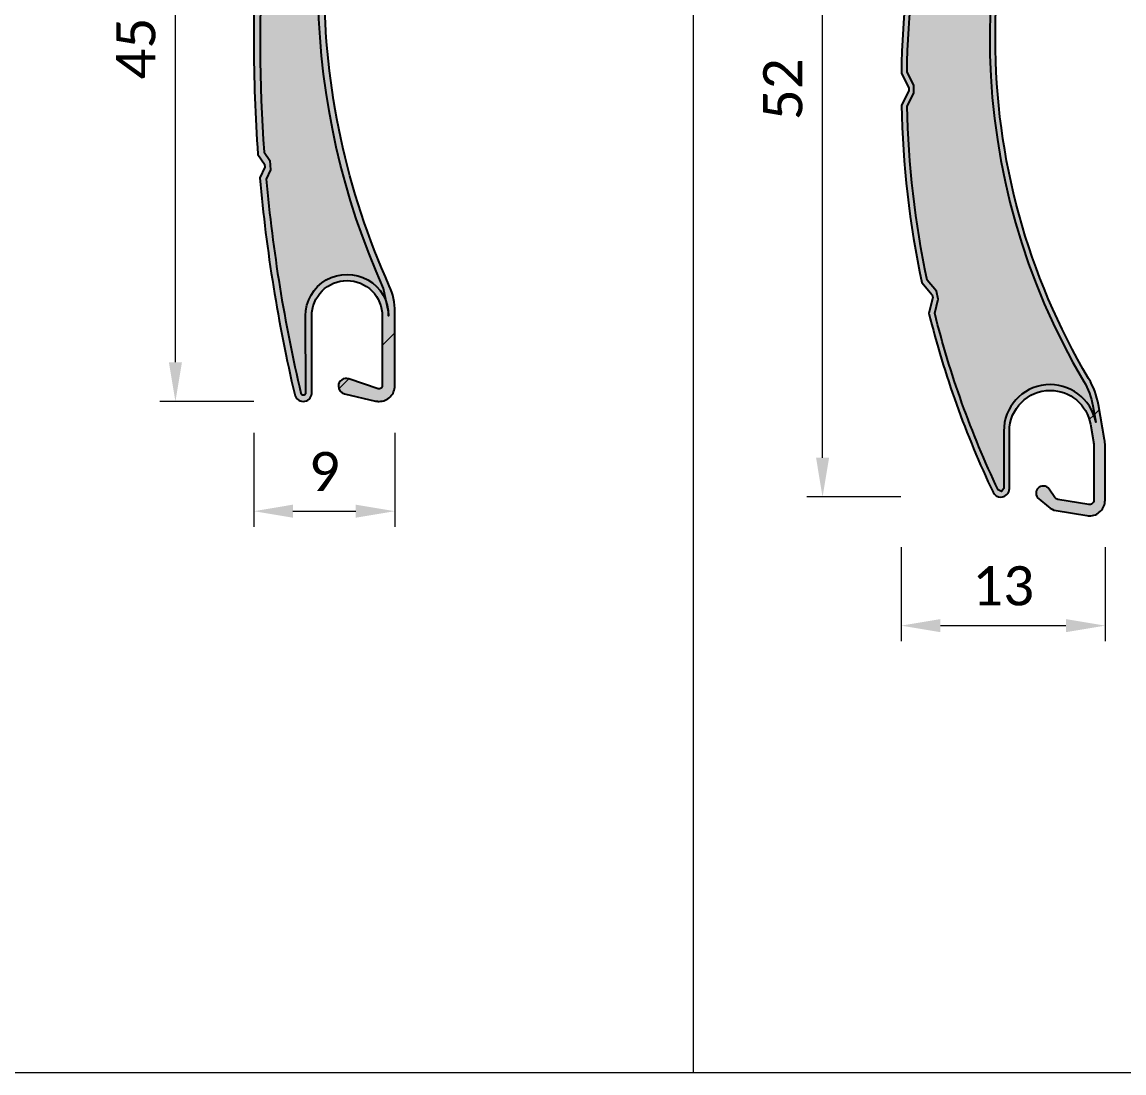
# Model space of a CAD drawing. Header units: millimetres. Extents: x 0 to 7790, y 0 to 17467.
# Drawn here: x 227.2 to 297.5, y 16803.5 to 16870.5 of the extents above; entities that cross this region are included whole.
import ezdxf

# ---------------------------------------------------------------- set-up
doc = ezdxf.new("R2010")
doc.units = ezdxf.units.MM
doc.header["$PDMODE"] = 35
doc.layers.get('0').update_dxf_attribs({"lineweight": 15})
for name, color, linetype, lineweight in [('_MB_kreskowanie_pancerz_0.09', 137, 'Continuous', 9), ('_MB_kreskowanie_profile_0.09', 7, 'Continuous', 9), ('_MB_profile_0.25', 7, 'Continuous', 25), ('_MB_ramka_0.15', 124, 'Continuous', 15), ('_MB_solid', 7, 'Continuous', 9), ('_MB_wymiar_detal_0.09', 94, 'Continuous', 9)]:
    doc.layers.add(name, color=color, linetype=linetype, lineweight=lineweight)
doc.styles.add('_MB_Calibri_Light_2.5', font='calibril.ttf', dxfattribs={"height": 2.5})
doc.dimstyles.new('_MB_detal', dxfattribs={"dimscale": 10, "dimtxt": 2.5, "dimasz": 2.5, "dimexe": 1, "dimexo": 1, "dimgap": 1.25, "dimtad": 1, "dimdsep": 46, "dimtxsty": '_MB_Calibri_Light_2.5', "dimcen": -2.5, "dimclrd": 256, "dimclre": 256, "dimclrt": 40, "dimazin": 0, "dimtfac": 0.2, "dimtmove": 1, "dimatfit": 1, "dimfxl": 5, "dimfxlon": 1, "dimtolj": 1, "dimlwd": -1, "dimlwe": -1, "dimarcsym": 0})

# ---------------------------------------------------------------- blocks, each defined once
blk = doc.blocks.new('*D508')
at = {"layer": '_MB_wymiar_detal_0.09', "transparency": 16777216}
for p, q in [((283.2641037321014, 16837.04450162622), (283.2641037321014, 16831.04450162622)), ((296.2670940758549, 16837.04450162622), (296.2670940758549, 16831.04450162622)), ((285.7641037321014, 16832.04450162622), (293.7670940758549, 16832.04450162622))]:
    blk.add_line(p, q, dxfattribs=at)
for points in [[(285.7641037321014, 16832.46116829289), (285.7641037321014, 16831.62783495956), (283.2641037321014, 16832.04450162622)], [(293.7670940758549, 16832.46116829289), (293.7670940758549, 16831.62783495956), (296.2670940758549, 16832.04450162622)]]:
    blk.add_solid(points, dxfattribs=at)
at = {"layer": 'Defpoints', "color": 0, "transparency": 16777216}
for p in [(283.2641037321014, 16865.21763437028), (296.2670940758549, 16840.43019224508), (296.2670940758549, 16832.04450162622)]:
    blk.add_point(p, dxfattribs=at)
at = {"layer": '_MB_wymiar_detal_0.09', "color": 40, "transparency": 16777216, "insert": (289.7655989039781, 16834.57142470315), "char_height": 2.5, "attachment_point": 5, "style": '_MB_Calibri_Light_2.5'}
blk.add_mtext('13', dxfattribs=at)
blk = doc.blocks.new('*D509')
at = {"layer": '_MB_wymiar_detal_0.09', "transparency": 16777216}
for p, q in [((283.2445241456103, 16892.25000320439), (277.2445241456103, 16892.25000320439)), ((278.2445241456103, 16842.74999478085), (278.2445241456103, 16889.75000320439)), ((283.2445241456103, 16840.24999478085), (277.2445241456103, 16840.24999478085))]:
    blk.add_line(p, q, dxfattribs=at)
for points in [[(277.8278574789436, 16889.75000320439), (278.661190812277, 16889.75000320439), (278.2445241456103, 16892.25000320439)], [(277.8278574789436, 16842.74999478085), (278.661190812277, 16842.74999478085), (278.2445241456103, 16840.24999478085)]]:
    blk.add_solid(points, dxfattribs=at)
at = {"layer": 'Defpoints', "color": 0, "transparency": 16777216}
for p in [(278.2445241456103, 16892.25000320439), (289.4370964019914, 16892.25000320439), (289.5402636319055, 16840.24999478085)]:
    blk.add_point(p, dxfattribs=at)
at = {"layer": '_MB_wymiar_detal_0.09', "color": 40, "transparency": 16777216, "insert": (275.7176010679942, 16866.24999899261), "char_height": 2.5, "attachment_point": 5, "rotation": 90, "style": '_MB_Calibri_Light_2.5'}
blk.add_mtext('52', dxfattribs=at)
blk = doc.blocks.new('*D470')
at = {"layer": '_MB_wymiar_detal_0.09', "transparency": 16777216}
for p, q in [((241.9570564501923, 16844.34338526576), (241.9570564501923, 16838.34338526576)), ((250.9570602648896, 16844.34338526576), (250.9570602648896, 16838.34338526576)), ((244.4570564501923, 16839.34338526576), (248.4570602648896, 16839.34338526576))]:
    blk.add_line(p, q, dxfattribs=at)
for points in [[(244.4570564501923, 16839.76005193243), (244.4570564501923, 16838.92671859909), (241.9570564501923, 16839.34338526576)], [(248.4570602648896, 16839.76005193243), (248.4570602648896, 16838.92671859909), (250.9570602648896, 16839.34338526576)]]:
    blk.add_solid(points, dxfattribs=at)
at = {"layer": 'Defpoints', "color": 0, "transparency": 16777216}
for p in [(241.9570564501923, 16869.30830989925), (250.9570602648896, 16848.11815140987), (250.9570602648896, 16839.34338526576)]:
    blk.add_point(p, dxfattribs=at)
at = {"layer": '_MB_wymiar_detal_0.09', "color": 40, "transparency": 16777216, "insert": (246.457058357541, 16841.87030834268), "char_height": 2.5, "attachment_point": 5, "style": '_MB_Calibri_Light_2.5'}
blk.add_mtext('9', dxfattribs=at)
blk = doc.blocks.new('*D471')
at = {"layer": '_MB_wymiar_detal_0.09', "transparency": 16777216}
for p, q in [((241.9570564508708, 16891.33924705334), (235.9570564508708, 16891.33924705334)), ((236.9570564508708, 16848.84338526577), (236.9570564508708, 16888.83924705334)), ((241.9570564508708, 16846.34338526577), (235.9570564508708, 16846.34338526577))]:
    blk.add_line(p, q, dxfattribs=at)
for points in [[(236.5403897842042, 16888.83924705334), (237.3737231175375, 16888.83924705334), (236.9570564508708, 16891.33924705334)], [(236.5403897842042, 16848.84338526577), (237.3737231175375, 16848.84338526577), (236.9570564508708, 16846.34338526577)]]:
    blk.add_solid(points, dxfattribs=at)
at = {"layer": 'Defpoints', "color": 0, "transparency": 16777216}
for p in [(236.9570564508708, 16891.33924705334), (244.9748546388442, 16891.33924705334), (245.1070579760714, 16846.34338526577)]:
    blk.add_point(p, dxfattribs=at)
at = {"layer": '_MB_wymiar_detal_0.09', "color": 40, "transparency": 16777216, "insert": (234.4407102963462, 16868.84131615955), "char_height": 2.5, "attachment_point": 5, "rotation": 90, "style": '_MB_Calibri_Light_2.5'}
blk.add_mtext('45', dxfattribs=at)
blk = doc.blocks.new('-PA45')
at = {"layer": '_MB_kreskowanie_pancerz_0.09', "transparency": 33554585}
h = blk.add_hatch(color=256, dxfattribs=at)
h.dxf.hatch_style = 1
h.paths.add_polyline_path([(0.6374151621766941, -4.934697192584281), (0.6152722534079658, -4.518174512299083), (0.2850321472960786, -4.263374740088693), (-2.074725610282258, -3.718582074880032), (-2.520722832714455, -3.437113384132317), (-2.694440964298337, -2.939830437162527), (-2.694440190132809, -3.689751723876725), (-2.750996828506686, -3.976372401708431), (-2.913781542154538, -4.220408367047639), (-3.157207030448262, -4.382938175798699), (-3.444440190132809, -4.439744868731395), (-3.694993321236325, -4.43974716350931), (-3.913658946914438, -4.516903351102883), (-4.036591044065062, -4.713513199854788, 0.03487551459697473), (-6.07612735443945, -18.21635238215822), (-5.800176712828033, -18.79286985513318), (-5.737911998350683, -19.09599663159861), (-5.841591842950947, -19.38756690975424), (-6.198219648837039, -19.92085382716505, 0.03377965814838593), (-6.135543183589107, -33.15545915421171), (-5.774948093645435, -33.68377410972607), (-5.671494851367243, -33.97408994666694), (-5.725819799301462, -34.27746209197358), (-5.997304507543959, -34.85873724947214, 0.03533553539028714), (-3.787266666267897, -48.52403435282031), (-3.7267167551272, -48.60828786507409), (-3.634419517178685, -48.63768092343616), (-3.533277589673162, -48.60154365310336), (-3.478838695316881, -48.51370031409715), (-3.478838695316881, -48.44244561797859), (-3.492956395150031, -43.60372643884511, -1.002709244656991), (1.808489497367191, -43.58713439672829), (1.808489497367191, -43.3133355226455, 0.1059830059849216), (1.490624111111174, -41.83798582728559, -0.2028499363257417)])
at = {"layer": '_MB_kreskowanie_profile_0.09', "transparency": 33554687}
h = blk.add_hatch(dxfattribs=at)
h.set_pattern_fill('JIS_WOOD', color=256, scale=0.5)
h.set_pattern_definition([(45, (0.2055619749062316, -0.03631166503328132), (-24.99999995804921, 24.99999995804921), [])])
h.paths.add_polyline_path([(1.408487211529064, -48.03974337699583, -0.5133463934705075), (1.144383974393349, -48.22919195478335), (-0.7320084926286654, -47.59428191529605, 0.513342072944862), (-1.392266575583562, -48.06789651384861, 0.3492203411832894), (-1.004740672562548, -48.55508880065463), (0.9835428293863515, -49.01411406802799, 0.05678297806760939), (1.20848942534758, -49.03974334285067, 0.4142140303864929), (2.208491023246097, -48.03974334285067), (2.208491023246097, -43.31704131648621, 0.1062423642000494), (1.855310940147319, -41.67365928734853, -0.1062423872251403), (-2.291511837776852, -22.37807647273439, -0.09481297267430049), (1.026147877595577, -5.039543984353259, 0.4592340440258739), (0.4203560558798927, -3.884094832558731), (-1.906914063338263, -3.346803191519939, -0.3492154977283172), (-2.294438735238145, -2.859618559364208), (-2.294442478962083, 1.33552192953357, -0.8769852214657324), (-0.279364519929004, 1.600793506699119), (-0.6657345932089811, 1.497274479414045), (-0.37399730342986, 0.408408571441214, 0.3394601583494689), (0.2055619749062316, -0.03631166503328132, 0.4142135357092427), (0.8055613595879549, 0.5636889433453689, 0.07604807758998114), (0.7851197403706465, 0.7189690216036979), (0.4933802444375033, 1.807840427898554, 0.3397150380530074), (-1.269445983110927, 3.160527548337086, 0.4142135480086321), (-3.094444815453244, 1.335526374816254), (-3.094441716011715, -3.688713393776197, -0.4150742944210199), (-3.444436953635886, -4.03974486275547), (-3.692601244450998, -4.039747157548845, 0.3521586310920828), (-4.426981908889502, -4.626364312546684, 0.03513235010680804), (-6.483430210884762, -18.29189101741213), (-6.160286367457957, -18.96700286530358), (-6.174092594917965, -19.16520873591799), (-6.59059946117668, -19.78802353425272, 0.01597490497511213), (-6.791512791451169, -26.07482329890627, 0.01834351376422075), (-6.526646517975678, -33.29201062416814), (-6.104258638568353, -33.91083582921237), (-6.088240285802385, -34.10819112766876), (-6.405307400176753, -34.78706248342496, 0.03556979094957635), (-4.180562708284924, -48.59894295344384, 0.3568142236213127), (-3.641512437361598, -49.03974793240832, 0.3927989349587496), (-3.093002903626257, -48.53022742132998), (-3.092999762558975, -43.59099785109902, -0.4145700624956468), (-0.8422558944785123, -41.33751312777895, -0.414570338581342), (1.408487971018985, -43.5909999721498)])
h.paths.add_polyline_path([(1.808489497367191, -43.58938292863968), (1.808489497367191, -43.5871343967292, 0.04119173440081435), (1.77244558082748, -43.15261133811964), (1.721257531209631, -42.91383200790006, 0.8789873201479537), (-3.493001524742795, -43.58825866268489), (-3.478838695316881, -48.44244561797859), (-3.478838695316881, -48.51370031409715), (-3.562008741693717, -48.62031002048752), (-3.697147131497331, -48.62483790212809), (-3.787266666278811, -48.52403435277665, -0.0353355353901891), (-5.997304507540321, -34.85873724946759), (-5.725819799301462, -34.27746209197358), (-5.774948093645435, -33.68377410972607), (-6.135543183589107, -33.15545915421262, -0.03377965814838781), (-6.198219648837039, -19.92085382716505), (-5.841591842950947, -19.38756690975424), (-5.800176712828033, -18.79286985513318), (-6.07612735443945, -18.21635238215822, -0.03487551459697481), (-4.036591044065062, -4.713513199854788), (-3.694993321236325, -4.43974716350931), (-3.444440190132809, -4.439744868731395), (-3.069203416183882, -4.339604845410577), (-2.794583643204533, -4.064987582509275), (-2.694440190132809, -3.689751723879453), (-2.694440964298337, -2.939830437162527), (-2.520722832714455, -3.437113384132317), (-2.074725610282258, -3.718582074880032), (0.2850321472960786, -4.263374740088693), (0.6152722534079658, -4.518174512299083), (0.6374151621766941, -4.934697192584281, 0.2028499390933471), (1.490624318024857, -41.83798628644581), (1.721257531209631, -42.91383200790006, -0.02304390005725818), (1.77244558082748, -43.1526113381251), (1.808489497367191, -43.32074711032328), (1.808489497367191, -43.5871343967292, -0.0002120659925077607)], flags=16)
at = {"layer": '_MB_solid', "transparency": 33554687}
h = blk.add_hatch(color=256, dxfattribs=at)
h.dxf.hatch_style = 1
h.paths.add_polyline_path([(-3.094441716011715, -3.688713393776197, -0.4150742944210302), (-3.444436953635886, -4.03974486275547), (-3.692601244450998, -4.039747157548845, 0.3521586310921795), (-4.426981908889502, -4.626364312546684, 0.03513235010680804), (-6.483430210884762, -18.29189101741213), (-6.160286367457957, -18.96700286530358), (-6.174092594917965, -19.16520873591799), (-6.59059946117668, -19.78802353425272, 0.01597490497511209), (-6.791512791451169, -26.07482329890627, 0.01834351376422075), (-6.526646517975678, -33.29201062416814), (-6.104258638568353, -33.91083582921237), (-6.088240285802385, -34.10819112766876), (-6.405307400176753, -34.78706248342496, 0.03556979094957721), (-4.180562708284924, -48.59894295344384, 0.3568142236211176), (-3.641512437361598, -49.03974793240832, 0.3927989349587516), (-3.093002903626257, -48.53022742132998), (-3.092999762558975, -43.59099785109902, -0.4145700624956462), (-0.8422558944785123, -41.33751312777895, -0.4145703385813422), (1.408487971018985, -43.5909999721498), (1.408487211529064, -48.03974337699583, -0.513346393470505), (1.144383974393349, -48.22919195478335), (-0.7320084926286654, -47.59428191529605, 0.5133420729448632), (-1.392266575583562, -48.06789651384861, 0.3492203411832888), (-1.004740672562548, -48.55508880065463), (0.9835428293863515, -49.01411406802799, 0.05678297806760949), (1.20848942534758, -49.03974334285067, 0.4142140303864932), (2.208491023246097, -48.03974334285067), (2.208491023246097, -43.31704131648621, 0.1062423642000491), (1.855310940147319, -41.67365928734853, -0.1062423872251403), (-2.291511837776852, -22.37807647273439, -0.09481297267430047), (1.026147877595577, -5.039543984353259, 0.4592340440258766), (0.4203560558798927, -3.884094832558731), (-1.906914063338263, -3.346803191519939, -0.3492154977283186), (-2.294438735238145, -2.859618559364208), (-2.294442478962083, 1.33552192953357, -0.8769852214657311), (-0.279364519929004, 1.600793506699119), (-0.6657345932089811, 1.497274479414045), (-0.37399730342986, 0.408408571441214, 0.3394601583494695), (0.2055619749062316, -0.03631166503328132, 0.4142135357042651), (0.8055613595879549, 0.5636889433353645, 0.07604807759479457), (0.7851197403706465, 0.7189690216036979), (0.4933802444375033, 1.807840427901283, 0.3397150380105293), (-1.26944598283626, 3.160527548337086, 0.4142135480528502), (-3.094444815453244, 1.335526374816254)])
h.paths.add_polyline_path([(-2.520722832714455, -3.437113384132317), (-2.074725610282258, -3.718582074880032), (0.2850321472960786, -4.263374740088693), (0.6152722534079658, -4.518174512299083), (0.6374151621766941, -4.934697192584281, 0.2028499390933471), (1.490624318024857, -41.83798628644581), (1.721257531209631, -42.91383200790006, -0.02304390005725767), (1.77244558082748, -43.1526113381251), (1.808489497367191, -43.32074711032328), (1.808489497367191, -43.5871343967292, -0.0002120659925475081), (1.808489497367191, -43.58938292863968), (1.808489497367191, -43.5871343967292, 0.04119173440081239), (1.77244558082748, -43.15261133811964), (1.721257531209631, -42.91383200790006, 0.8789873201479509), (-3.493001524742795, -43.58825866268489), (-3.478838695316881, -48.44244561797859), (-3.478838695316881, -48.51370031409715), (-3.562008741693717, -48.62031002048752), (-3.697147131497331, -48.62483790212809), (-3.787266666278811, -48.52403435277665, -0.03533553539018906), (-5.997304507540321, -34.85873724946759), (-5.725819799301462, -34.27746209197358), (-5.774948093645435, -33.68377410972607), (-6.135543183589107, -33.15545915421262, -0.03377965814838781), (-6.198219648837039, -19.92085382716505), (-5.841591842950947, -19.38756690975424), (-5.800176712828033, -18.79286985513318), (-6.07612735443945, -18.21635238215822, -0.0348755145969749), (-4.036591044065062, -4.713513199854788), (-3.694993321236325, -4.43974716350931), (-3.444440190132809, -4.439744868731395), (-3.069203416183882, -4.339604845410577), (-2.794583643204533, -4.064987582509275), (-2.694440190132809, -3.689751723879453), (-2.694440964298337, -2.939830437162527)], flags=16)
at = {"layer": '_MB_profile_0.25'}
blk.add_lwpolyline([(1.144383539189221, -48.22919180752433), (-0.732007551838251, -47.5942822336292, 0.513342700401165), (-1.392266575583562, -48.06789651384861, 0.3492203411828259), (-1.004740672562548, -48.55508880065463), (0.9835413842065464, -49.01411373438532, 0.05678335006126774), (1.20848942534758, -49.03974334285067, 0.4142140303862809), (2.208491023246097, -48.03974334285158), (2.208491023246097, -43.31704131648439, 0.1062423139077941), (1.855311267054276, -41.67366001278606, -0.1062423915084643), (-2.291511837776852, -22.37807647273439, -0.09481297267429746), (1.026147877595577, -5.039543984354168, 0.4592340440258273), (0.4203560558798927, -3.884094832558731), (-1.906914063338263, -3.346803191519939, -0.3492154977282856), (-2.294438735238145, -2.859618559365117), (-2.294442478951169, 1.33552750065428, -0.8769828175924328), (-0.279364519929004, 1.600793506699119), (-0.6657345932089811, 1.497274479414045), (-0.373997440428866, 0.4084090827673208, 0.3394604043331855), (0.2055619749062316, -0.03631166503328132, 0.4142135357042321), (0.8055613595879549, 0.5636889433353645, 0.07604807759483184), (0.7851197403706465, 0.7189690216036979), (0.4933802444375033, 1.807840427900373, 0.3397150380106804), (-1.26944598283626, 3.160527548337086, 0.4142133673676627), (-3.094444815453244, 1.33552750065428), (-3.094441716011715, -3.688713393776197, -0.4150770044968672), (-3.444440190132809, -4.039744862770021), (-3.692601244450998, -4.039747157548845, 0.3521590737428799), (-4.426982166251037, -4.626365465608615, 0.03513234710330576), (-6.483430210884762, -18.29189101741213), (-6.160286367457957, -18.96700286530358), (-6.174092594917965, -19.16520873591799), (-6.59059946117668, -19.78802353425272, 0.01597490497511205), (-6.791512791451169, -26.07482329890627, 0.01834351376422075), (-6.526646517975678, -33.29201062416814), (-6.104258638568353, -33.91083582921237), (-6.088240285802385, -34.10819112766876), (-6.405307400176753, -34.78706248342496, 0.03556979094957734), (-4.180562708284924, -48.59894295344384, 0.3568142236210955), (-3.641512437361598, -49.03974793240832, 0.3927989349587516), (-3.093002903626257, -48.53022742132998), (-3.092999762558975, -43.59099785109902, -0.4145700624956241), (-0.8422558944785123, -41.33751312777895, -0.4145703385813514), (1.408487971018985, -43.5909999721498), (1.408487211529064, -48.03974334285158, -0.5133471730452067)], format="xyb", close=True, dxfattribs=at)
blk.add_lwpolyline([(-2.694440964993191, -2.93915740535158), (-2.694440190132809, -3.689751723879453), (-2.794583643204533, -4.064987582509275), (-3.069203416183882, -4.339604845410577), (-3.444440190132809, -4.439744868731395), (-3.694993321236325, -4.43974716350931), (-4.036591044065062, -4.713513199854788, 0.03487551459697491), (-6.07612735443945, -18.21635238215822), (-5.800176712828033, -18.79286985513318), (-5.841591842950947, -19.38756690975424), (-6.198219648837039, -19.92085382716505, 0.03377965814838764), (-6.135543183589107, -33.15545915421262), (-5.774948093645435, -33.68377410972607), (-5.725819799301462, -34.27746209197358), (-5.997304507540321, -34.85873724946759, 0.03533553539018901), (-3.787266666278811, -48.52403435277665), (-3.697147131497331, -48.62483790212809), (-3.562008741693717, -48.62031002048752), (-3.478838695316881, -48.51370031409715), (-3.478838695316881, -48.44244561797859), (-3.493001524742795, -43.58825866268489, -1.000212088478453), (1.808489497367191, -43.58938292863968), (1.808489497367191, -43.32074711032328), (1.490624318024857, -41.83798628644581, -0.2028499390933468), (0.6374151621766941, -4.934697192584281), (0.6152722534079658, -4.518174512299083), (0.2850321472960786, -4.263374740088693), (-2.074725610282258, -3.718582074880032), (-2.520722832714455, -3.437113384132317), (-2.694440964298337, -2.939830437162527)], format="xyb", dxfattribs=at)
blk = doc.blocks.new('-PA52')
at = {"layer": '_MB_kreskowanie_pancerz_0.09', "transparency": 33554585}
h = blk.add_hatch(color=256, dxfattribs=at)
h.dxf.hatch_style = 1
edge = h.paths.add_edge_path()
edge.add_line((0.08451569424505578, -5.44136454758609), (0.1948379963163036, -4.805719335250048))
edge.add_line((0.1948379963159823, -4.805719335249705), (0.05195357199165346, -4.516516979003117))
edge.add_line((0.05195357199227146, -4.516516979003427), (-0.09093085233205739, -4.227314622756839))
edge.add_line((-0.09093085233325837, -4.227314622757149), (-0.662823691572152, -3.928727237312437))
edge.add_line((-0.6628236915712478, -3.92872723731216), (-1.018394167902443, -3.869237383206382))
edge.add_line((-1.018394167902443, -3.869237383206382), (-1.703360424326092, -3.657500048794645))
edge.add_line((-1.703360424326092, -3.657500048794645), (-2.559236211058305, -3.00057968054989))
edge.add_line((-2.559236211058305, -3.00057968054989), (-3.008507413924235, -2.226577339194591))
edge.add_line((-3.008507413924235, -2.226577339194591), (-3.162135133592528, -1.344465978761036))
edge.add_line((-3.162135133592528, -1.344465978761036), (-3.226573643551092, -2.265970574356288))
edge.add_line((-3.226573643551092, -2.265970574356288), (-3.497960503231297, -2.834944209180321))
edge.add_line((-3.497960503231297, -2.834944209180321), (-4.08447929473914, -3.065979989823063))
edge.add_line((-4.08447929473914, -3.065979989823063), (-4.284476235134207, -3.065979989751213))
edge.add_arc((-4.284476235134207, -3.305985495066125), 0.2400055053145831, 89.99999999996437, 154.7860961150462)
edge.add_arc((49.36858978480268, -28.56910667985994), 59.54326667480967, 154.7860961150962, 166.2625742163667)
edge.add_line((-8.471394666994456, -14.42920551601401), (-8.236054178105405, -15.33041458936441))
edge.add_line((-8.236054178105405, -15.33041458936441), (-8.288196708823955, -15.56190552198993))
edge.add_line((-8.288196708823307, -15.5619055219895), (-8.349043501871426, -15.83203972291678))
edge.add_line((-8.349043501872075, -15.83203972291722), (-8.948039262460945, -16.54531691733064))
edge.add_arc((49.36013370180081, -28.56723444604813), 59.53460788060598, 168.3500645587405, 179.0888951034586)
edge.add_line((-10.16694718000508, -27.62056809062778), (-9.73741250268722, -28.44704171341527))
edge.add_line((-9.73741250268722, -28.44704171341527), (-9.736895004606481, -28.67065001644904))
edge.add_line((-9.736895004605685, -28.67065001644914), (-9.736222506139825, -28.9612332018579))
edge.add_line((-9.73622250614062, -28.96123320185779), (-10.16192230938758, -29.78968432165304))
edge.add_arc((49.3601337548298, -28.56723443996543), 59.53460793374778, 181.1765617356088, 191.9222014311247)
edge.add_line((-8.890253745423252, -40.86609202493764), (-8.287883529308601, -41.57650642938734))
edge.add_line((-8.287883529308601, -41.57650642938734), (-8.230198196039055, -41.82704799568182))
edge.add_line((-8.230198196039055, -41.82704799568182), (-8.172512862769509, -42.07758956197631))
edge.add_line((-8.172512862769509, -42.07758956197631), (-8.403565377735532, -42.97988875210733))
edge.add_arc((49.36013374525828, -28.56723443042938), 59.53460792654933, 194.0098484755203, 205.5429407333469)
edge.add_line((-4.355703370089032, -54.23780871238523), (-4.141882898282347, -54.34347179917768))
edge.add_line((-4.141882898282347, -54.34347179917768), (-3.994474179991812, -54.15597632764275))
edge.add_line((-3.994474179991812, -54.15597632764275), (-3.994474179991812, -50.50598230908781))
edge.add_arc((-1.035320509907251, -50.49408742865762), 2.95917757685357, 10.888559782923096, 180.2303100317857, ccw=False)
edge.add_line((1.870581364612008, -49.93510064257407), (1.687968997728603, -48.89391431856075))
edge.add_arc((-2.874940012621664, -49.69554106318537), 4.632790096090295, 9.964225907463637, 30.70131662425385)
edge.add_arc((37.89384416304529, -25.47402617432999), 42.78846633280168, 152.0838433536435, 210.7168774955606, ccw=False)
at = {"layer": '_MB_kreskowanie_profile_0.09', "transparency": 33554687}
h = blk.add_hatch(dxfattribs=at)
h.set_pattern_fill('JIS_WOOD', color=256, scale=0.5, style=0)
h.set_pattern_definition([(45, (0.0768304439552594, -0.005493154613759543), (-24.99999995804921, 24.99999995804921), [])])
h.paths.add_polyline_path([(-10.52828124518783, -27.70596543540614), (-10.05684718345583, -28.61305823283965), (-10.0564219196458, -28.79669829551767), (-10.52364862516697, -29.70596260972616, 0.0476834649455358), (-9.223600299155805, -41.02960623684976), (-8.562464149588777, -41.8093271393036), (-8.521260315588734, -41.98828550746384), (-8.774854560073436, -42.97861398571422, 0.05072443172559484), (-4.680718652598443, -54.39313505185964, 0.2889040298402706), (-4.184476320144313, -54.70598230908308, 0.4142147020763092), (-3.63447417999123, -54.15598230908745), (-3.63447417999123, -50.50598230930791, -0.41421351557299), (-1.034474595213396, -47.90598230908745, -0.3642279631734016), (1.526435807958478, -50.056827509904), (1.722973889978675, -51.17741296990425, -0.04343298987626126), (1.745525820009789, -51.43654073867765), (1.745525820009789, -54.90598548291564, -0.4653829483298869), (1.41931215475779, -55.18214424738835), (-0.5418690179212717, -54.85395754931324, -0.2045966667739534), (-0.740337087876469, -54.72690584930206), (-1.094235131320602, -54.2071034457822, 0.2481793411576544), (-1.47447713694055, -54.00598230909691, 0.4142160048585387), (-1.934474179939571, -54.46598910205194, 0.2219329040831337), (-1.769831091665765, -54.81863553071798), (-1.147281069243036, -55.34003854282309, 0.1352159696893522), (-0.6607091926853172, -55.56408219534296), (1.300477481250709, -55.89227229025437, 0.05783640542918435), (1.465525142601109, -55.90598230908745, 0.414213760781832), (2.465525820010953, -54.90598230908745), (2.465525820010953, -51.43653968213493, 0.05096289187001128), (2.432148731331836, -51.05303031679523), (2.04301256222243, -48.83432375072061, 0.09085409714758984), (1.416864546870784, -47.14438764832448, -0.1348191602026046), (-4.534474187599699, -25.4739807723563, -0.1224097283412867), (0.4026217847404041, -5.609904929220647, 0.5118105490632853), (-0.6034075288171152, -3.573671205278515), (-0.9589781593713269, -3.514169088249218, -0.3863693096671229), (-2.790514315731343, -1.190876219220627), (-2.58953106266199, 1.683312493591984, -1.002167543732375), (-0.03577276984287892, 1.504735962776067), (-0.3948901733165258, 1.529847947825147), (-0.4618572934741678, 0.5721754156556926, 0.4348141531728929), (0.0768304439552594, -0.005493154613759543, 0.3939087481194611), (0.6155118703900371, 0.4968382750521414), (0.6824785472290387, 1.45450446747509, 0.01745584742510516), (0.6873504659961327, 1.594023672358162, 0.4142116340403118), (-1.312642347951623, 3.594017690899818, 0.3939114732835037), (-3.307777615227678, 1.73353091417448), (-3.58569469664144, -2.240860614923804, -0.3939104356735301), (-4.08447671696922, -2.705982309087631), (-4.284476242977689, -2.705982309087631, 0.293488801617301), (-4.827117110718973, -3.050456060542274, 0.05050604617648712), (-8.84266982699046, -14.43225841408548), (-8.58437332853282, -15.42137477092638), (-8.624726628429926, -15.60052684304537), (-9.282150824434211, -16.38337851771303, 0.04765373506107712)])
h.paths.add_polyline_path([(-8.948039262460952, -16.54531691733337), (-8.349043501872075, -15.83203972291722), (-8.236054178105405, -15.33041458936441), (-8.471394666994456, -14.42920551601401, -0.05011748028357085), (-4.501614904540475, -3.203743425300672, -0.2904610701841188), (-4.284476235048714, -3.065979989751213), (-4.08447929473914, -3.065979989823063), (-3.497960503231297, -2.834944209180321), (-3.226573643551092, -2.265970574356288), (-3.162135133592528, -1.344465978761036), (-3.008507413924235, -2.226577339194591), (-2.559236211058305, -3.00057968054989), (-1.703360424326092, -3.657500048794645), (-1.018394167902443, -3.869237383206382), (-0.6628236915494199, -3.928727237315798), (-0.09093085233325837, -4.227314622757149), (0.1948379963159823, -4.805719335249705), (0.08451569424869376, -5.441364547578814, 0.2615523968298817), (1.107360965281259, -47.32825928954389, -0.0909979438301506), (1.688426319258724, -48.89652179214772), (1.870581364612008, -49.93510064257407, 0.9110612299316047), (-3.994474179991812, -50.50598230908872), (-3.994474179991812, -54.15597632764275), (-4.141882898282347, -54.34347179917768), (-4.355703370089032, -54.23780871238523, -0.05036512968348756), (-8.403565377735504, -42.97988875210922), (-8.172512862769509, -42.07758956197631), (-8.287883529308601, -41.57650642938734), (-8.89025374542689, -40.86609202493582, -0.0469210864552761), (-10.16192230938759, -29.78968432165311), (-9.73622250614062, -28.96123320185779), (-9.73741250268722, -28.44704171341527), (-10.16694718000508, -27.62056809062415, -0.04689131056124841)], flags=16)
at = {"layer": '_MB_solid', "transparency": 33554687}
h = blk.add_hatch(color=256, dxfattribs=at)
h.paths.add_polyline_path([(-3.63447417999123, -50.50598230930791, -0.4142135155729897), (-1.034474595213396, -47.90598230908745, -0.3642279631734014), (1.526435807958478, -50.056827509904), (1.722973889978675, -51.17741296990425, -0.04343298987626104), (1.745525820009789, -51.43654073867765), (1.745525820009789, -54.90598548291564, -0.4653829483305243), (1.41931215475779, -55.18214424738835), (-0.5418690179212717, -54.85395754931324, -0.2045966667739527), (-0.740337087876469, -54.72690584930206), (-1.094235131320602, -54.2071034457822, 0.248179341157654), (-1.47447713694055, -54.00598230909691, 0.4142160048585387), (-1.934474179939571, -54.46598910205194, 0.2219329040831328), (-1.769831091665765, -54.81863553071798), (-1.147281069243036, -55.34003854282309, 0.1352159696892073), (-0.6607091926853172, -55.56408219534296), (1.300477481250709, -55.89227229025437, 0.05783640542911814), (1.465525142601109, -55.90598230908745, 0.4142137607818685), (2.465525820010953, -54.90598230908745), (2.465525820010953, -51.43653968213493, 0.05096289187000999), (2.432148731331836, -51.05303031679523), (2.04301256222243, -48.83432375072061, 0.09085409714758956), (1.416864546870784, -47.14438764832448, -0.1348191602026046), (-4.534474187599699, -25.4739807723563, -0.1224097283412867), (0.4026217847404041, -5.609904929220647, 0.5118105490632819), (-0.6034075288171152, -3.573671205278515), (-0.9589781593713269, -3.514169088249218, -0.3863693096671179), (-2.790514315731343, -1.190876219220627), (-2.58953106266199, 1.683312493591984, -1.002167543732469), (-0.03577276984287892, 1.504735962776067), (-0.3948901733165258, 1.529847947825147), (-0.4618572934741678, 0.5721754156556926, 0.4348141531728912), (0.0768304439552594, -0.005493154613759543, 0.3939087481194603), (0.6155118703900371, 0.4968382750521414), (0.6824785472290387, 1.45450446747509, 0.01745584742510561), (0.6873504659961327, 1.594023672358162, 0.4142116340403118), (-1.312642347951623, 3.594017690899818, 0.3939114732835035), (-3.307777615227678, 1.73353091417448), (-3.58569469664144, -2.240860614923804, -0.3939104356735301), (-4.08447671696922, -2.705982309087631), (-4.284476242977689, -2.705982309087631, 0.2934888015655155), (-4.827117110671679, -3.050456060440411, 0.05050604617695993), (-8.84266982699046, -14.43225841408548), (-8.58437332853282, -15.42137477092638), (-8.624726628429926, -15.60052684304537), (-9.282150824434211, -16.38337851771303, 0.04765373506107736), (-10.52828124518783, -27.70596543540614), (-10.05684718345583, -28.61305823283965), (-10.0564219196458, -28.79669829551767), (-10.52364862516697, -29.70596260972616, 0.04768346494553591), (-9.223600299155805, -41.02960623684976), (-8.562464149588777, -41.8093271393036), (-8.521260315588734, -41.98828550746384), (-8.774854560073436, -42.97861398571422, 0.05072443172446008), (-4.680718652716678, -54.39313505161499, 0.2889040299738712), (-4.184476320144313, -54.70598230908308, 0.4142147020763094), (-3.63447417999123, -54.15598230908745)])
h.paths.add_polyline_path([(-3.994474179991812, -54.15597632764275), (-4.141882898282347, -54.34347179917768), (-4.355703370089032, -54.23780871238523, -0.05036512968348756), (-8.403565377735504, -42.97988875210922), (-8.172512862769509, -42.07758956197631), (-8.287883529308601, -41.57650642938734), (-8.89025374542689, -40.86609202493582, -0.04692108645527598), (-10.16192230938759, -29.78968432165311), (-9.73622250614062, -28.96123320185779), (-9.73741250268722, -28.44704171341527), (-10.16694718000508, -27.62056809062415, -0.04689131056124835), (-8.948039262460952, -16.54531691733337), (-8.349043501872075, -15.83203972291722), (-8.236054178105405, -15.33041458936441), (-8.471394666994456, -14.42920551601401, -0.05011748028357081), (-4.501614904540475, -3.203743425300672, -0.2904610701841258), (-4.284476235048714, -3.065979989751213), (-4.08447929473914, -3.065979989823063), (-3.497960503231297, -2.834944209180321), (-3.226573643551092, -2.265970574356288), (-3.162135133592528, -1.344465978761036), (-3.008507413924235, -2.226577339194591), (-2.559236211058305, -3.00057968054989), (-1.703360424326092, -3.657500048794645), (-1.018394167902443, -3.869237383206382), (-0.6628236915494199, -3.928727237315798), (-0.09093085233325837, -4.227314622757149), (0.1948379963159823, -4.805719335249705), (0.08451569424869376, -5.441364547578814, 0.2615523968298556), (1.10736096527944, -47.32825928954026, -0.09099794383037921), (1.688426319258724, -48.89652179214772), (1.870581364612008, -49.93510064257407, 0.9110612299315393), (-3.994474179991812, -50.50598230908781)], flags=16)
at = {"layer": '_MB_profile_0.25'}
blk.add_lwpolyline([(2.432148731331836, -51.05303031679523), (2.043012562266085, -48.83432375096618, 0.09085409686529998), (1.416864549857564, -47.14438765335308, -0.1348191602376953), (-4.534474187599699, -25.4739807723563, -0.1224097283600893), (0.4026217862119665, -5.609904926442141, 0.5118105490092985), (-0.6034075316820235, -3.573671204799211), (-0.9589781592512736, -3.514169088269227, -0.3863693097670852), (-2.790514315685868, -1.190876218577614), (-2.58953106266199, 1.683312493591984, -1.002167543732467), (-0.03577276984287892, 1.504735962776067), (-0.3948901733165258, 1.529847947825147), (-0.4618572934705298, 0.5721754157011674, 0.4348141531977703), (0.0768304439552594, -0.005493154613759543, 0.3939087481208888), (0.6155118703900371, 0.4968382750548699), (0.6824785472308577, 1.454504467496008, 0.01745584742252638), (0.6873504659961327, 1.594023672358162, 0.4142116340403118), (-1.312642347951623, 3.594017690899818, 0.3939114732599683), (-3.307777615216764, 1.73353091433728), (-3.585694696645078, -2.240860614982012, -0.393910435675816), (-4.084476717031066, -2.705982309087631), (-4.284476242977689, -2.705982309087631, 0.2934888016056046), (-4.827117110708059, -3.050456060519537, 0.05050604617659393), (-8.84266982699046, -14.43225841408548), (-8.58437332853282, -15.42137477092638), (-8.624726628429926, -15.60052684304537), (-9.282150824434211, -16.38337851771303, 0.04765373506107731), (-10.52828124518783, -27.70596543540614), (-10.05684718345583, -28.61305823283965), (-10.0564219196458, -28.79669829551767), (-10.52364862516697, -29.70596260972616, 0.04768346494553587), (-9.223600299155805, -41.02960623684976), (-8.562464149588777, -41.8093271393036), (-8.521260315588734, -41.98828550746384), (-8.774854560073436, -42.97861398571422, 0.05072443172532034), (-4.680718652627547, -54.39313505180053, 0.2889040298725898), (-4.184476320144313, -54.70598230908308, 0.4142147020765476), (-3.63447417999123, -54.15598230908745), (-3.63447417999123, -50.50598230908781, -0.4142135155482196), (-1.034474595213396, -47.90598230908745, -0.36422796317533), (1.526435807962116, -50.05682750992128), (1.722973890002322, -51.17741297004068, -0.04343298982979524), (1.745525820009789, -51.4365407385385), (1.745525820009789, -54.90598548291564, -0.4653829483303238), (1.41931215475779, -55.18214424738835), (-0.5418693813298887, -54.85395748849987, -0.20459636371093), (-0.7403370987922244, -54.72690583326857), (-1.094235114556795, -54.20710347040495, 0.2481793583435073), (-1.47447713694055, -54.00598230909691, 0.4142160048585386), (-1.934474179939571, -54.46598910205194, 0.2219329041139923), (-1.769831091623928, -54.81863553075254), (-1.147281069243036, -55.34003854282309, 0.1352159696892212), (-0.6607091926853172, -55.56408219534296), (1.300477481250709, -55.89227229025437, 0.05783640542907335), (1.465525142601109, -55.90598230908745, 0.414213760782024), (2.465525820010953, -54.90598230908745), (2.465525820010953, -51.43653968213493, 0.05096289187001025)], format="xyb", close=True, dxfattribs=at)
blk.add_lwpolyline([(0.08451571546902414, -5.441364507528306, 0.2615523971127213), (1.107360965273983, -47.32825928953116, -0.09099794383094774), (1.688426319258724, -48.89652179214772), (1.870581364612008, -49.93510064257407, 0.9110612299315182), (-3.994474179991812, -50.50598230908781), (-3.994474179991812, -54.15597632764275), (-4.141882898282347, -54.34347179917768), (-4.355703370089032, -54.23780871238523, -0.05036512968348759), (-8.403565377735504, -42.97988875210922), (-8.172512862769509, -42.07758956197631), (-8.287883529308601, -41.57650642938734), (-8.89025374542689, -40.86609202493582, -0.04692108645527616), (-10.16192230938759, -29.78968432165311), (-9.73622250614062, -28.96123320185779), (-9.73741250268722, -28.44704171341527), (-10.16694718000508, -27.62056809062415, -0.04689131056124828), (-8.948039262460952, -16.54531691733337), (-8.349043501872075, -15.83203972291722), (-8.236054178105405, -15.33041458936441), (-8.471394666994456, -14.42920551601401, -0.05011748027263624), (-4.50161490564642, -3.203743427650807, -0.2904610700746016), (-4.284476237742638, -3.065979989751213), (-4.08447929473914, -3.065979989823063), (-3.497960503231297, -2.834944209180321), (-3.226573643551092, -2.265970574356288), (-3.162135133592528, -1.344465978761036), (-3.008507413924235, -2.226577339194591), (-2.559236211058305, -3.00057968054989), (-1.703360424326092, -3.657500048794645), (-1.018394167902443, -3.869237383206382), (-0.6628236915494199, -3.928727237315798), (-0.09093085233325837, -4.227314622757149), (0.1948379963159823, -4.805719335249705), (0.08451569424869376, -5.441364547580633)], format="xyb", dxfattribs=at)

msp = doc.modelspace()

# ---------------------------------------------------------------- linework, layer by layer
at = {"layer": '_MB_ramka_0.15'}
msp.add_line((405.0000005434708, 16803.51999999999), (45.00000000000045, 16803.51999999999), dxfattribs=at)
msp.add_lwpolyline([(270.0000000000005, 16803.51999999999), (270.0000000000005, 16923.51999999999)], dxfattribs=at)

# ---------------------------------------------------------------- block references
for name, p in [('-PA45', (248.7485692416381, 16895.38313319817)), ('-PA52', (293.8015682558475, 16894.95048393531))]:
    msp.add_blockref(name, p)

# ---------------------------------------------------------------- dimensions: what is measured, and where the dimension line sits
at = {"layer": '_MB_wymiar_detal_0.09'}
for base, p1, p2, picture, middle in [((278.2445241456103, 16892.25000320439), (289.5402636319054, 16840.24999478084), (289.4370964019913, 16892.25000320438), '*D509', (278.2445241449172, 16866.24999899261)), ((236.9570564508708, 16891.33924705334), (245.1070579760712, 16846.34338526576), (244.9748546388441, 16891.33924705334), '*D471', (236.9570564501923, 16868.84131615955))]:
    dim = msp.add_linear_dim(base=base, p1=p1, p2=p2, angle=90, dimstyle='_MB_detal', override={"dimtol": 0, "dimlim": 0, "dimtp": 0.1, "dimtm": 0.1, "dimtfac": 0.71, "dimtdec": 2, "dimtolj": 0, "dimtzin": 8}, dxfattribs=at)
    dim.commit()
    dim.dimension.update_dxf_attribs({"geometry": picture, "text_midpoint": middle, "dimtype": 160})
dim = msp.add_linear_dim(base=(250.9570602648896, 16839.34338526576), p1=(241.9570564501923, 16869.30830989925), p2=(250.9570602648896, 16848.11815140987), dimstyle='_MB_detal', override={"dimtol": 0, "dimlim": 0, "dimtp": 0.1, "dimtm": 0.1, "dimtfac": 0.71, "dimtdec": 2, "dimtolj": 0, "dimtzin": 8}, dxfattribs=at)
dim.commit()
dim.dimension.update_dxf_attribs({"geometry": '*D470', "text_midpoint": (246.457058357541, 16839.34338526576), "dimtype": 160})
dim = msp.add_linear_dim(base=(296.2670940758549, 16832.04450162622), p1=(283.2641037321014, 16865.21763437028), p2=(296.2670940758549, 16840.43019224508), dimstyle='_MB_detal', override={"dimtol": 0, "dimlim": 0, "dimtp": 0.1, "dimtm": 0.1, "dimtfac": 0.71, "dimtdec": 2, "dimtolj": 0, "dimtzin": 8}, dxfattribs=at)
dim.commit()
dim.dimension.update_dxf_attribs({"geometry": '*D508', "text_midpoint": (289.7655989039781, 16834.57142470315)})

doc.saveas('drawing.dxf')
